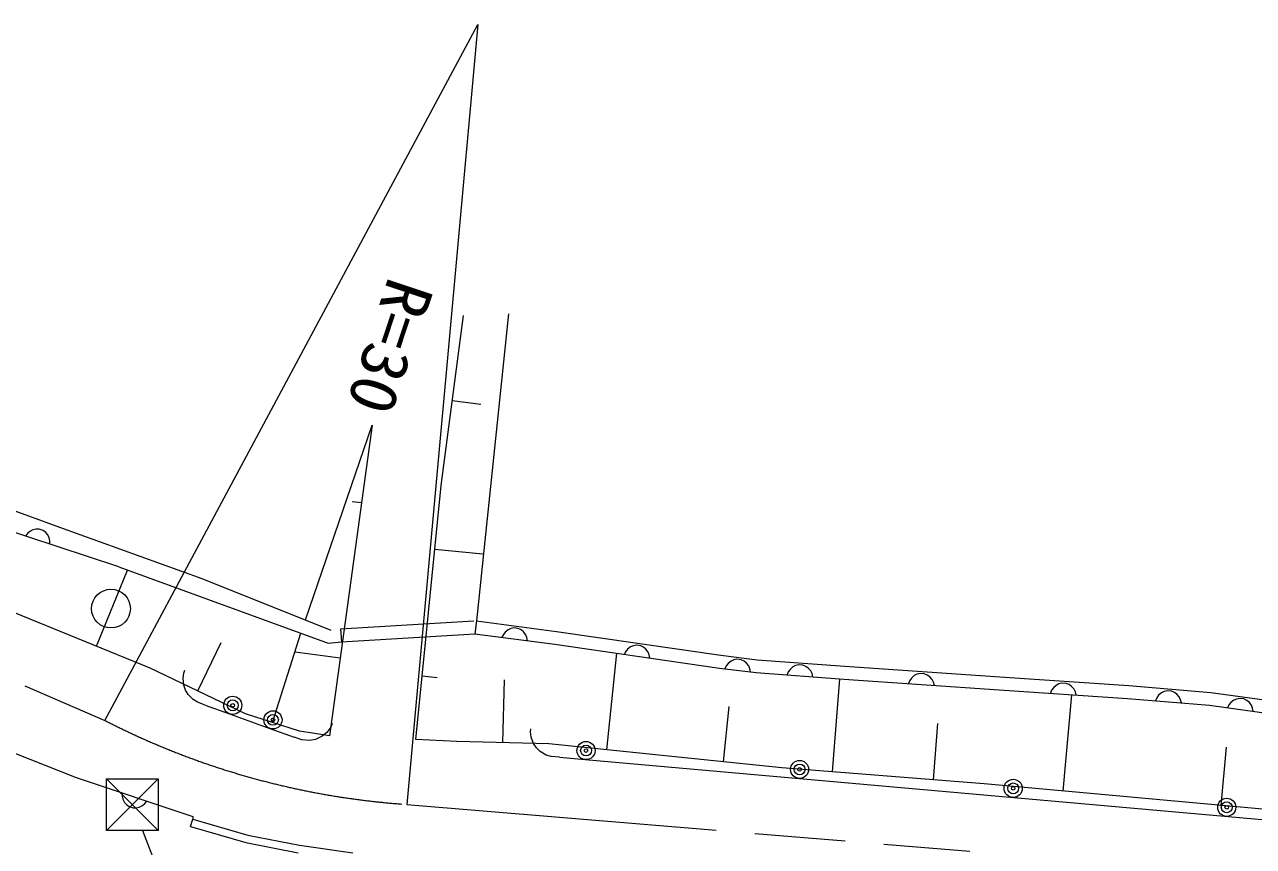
# Model space of a CAD drawing. Units: millimetres, scale not verified. Extents: x 40000 to 680000, y 20000 to 380000.
# Drawn here: x 116239 to 163716, y 278996 to 310763 of the extents above; entities that cross this region are included whole.
import ezdxf
from ezdxf.enums import TextEntityAlignment as Align

# ---------------------------------------------------------------- set-up
doc = ezdxf.new("R2010")
doc.units = ezdxf.units.MM
doc.header["$LTSCALE"] = 1000
doc.linetypes.add('CHAIN', pattern=[18.5, 12, -1.5, 3.5, -1.5])
for name, color, linetype, lineweight in [('M-BGD', 7, 'Continuous', 13), ('M-BMK', 2, 'CHAIN', 13), ('M-BMK-ROW', 30, 'Continuous', 13), ('M-STR-HTXT', 7, 'Continuous', 13)]:
    doc.layers.add(name, color=color, linetype=linetype, lineweight=lineweight)
doc.styles.add('ＭＳ ゴシック', font='')
doc.styles.get('ＭＳ ゴシック').set_extended_font_data('MS Gothic')

msp = doc.modelspace()

# ---------------------------------------------------------------- linework, layer by layer
at = {"layer": 'M-BGD'}
for p, q in [((134941, 299583), (133697, 287714)), ((132331, 292944), (133196, 299521)), ((132763, 296232), (133864, 296088)), ((127093, 287749), (129663, 295276)), ((129663, 295276), (128024, 283265)), ((110199, 294031), (117582, 291332)), ((131354, 283135), (132331, 292944)), ((129253, 292273), (128901, 292321)), ((119887, 289798), (113605, 291875)), ((116347, 291095), (116272, 290994)), ((116436, 291171), (116347, 291095)), ((116562, 291235), (116436, 291171)), ((116676, 291260), (116562, 291235)), ((116802, 291261), (116676, 291260)), ((116954, 291210), (116802, 291261)), ((117056, 291135), (116954, 291210)), ((117132, 291046), (117056, 291135)), ((117195, 290920), (117132, 291046)), ((117582, 291332), (123081, 289346)), ((117221, 290806), (117195, 290920)), ((117221, 290680), (117221, 290806)), ((132087, 290492), (133941, 290307)), ((119017, 286737), (120216, 289679)), ((119887, 289798), (127969, 286851)), ((121092, 285892), (112794, 289272)), ((123081, 289346), (128071, 287360)), ((128448, 287401), (133601, 287718)), ((133697, 287714), (133632, 287218)), ((133697, 287714), (136794, 287303)), ((128448, 287401), (128478, 286902)), ((134810, 287284), (134737, 287193)), ((134922, 287370), (134810, 287284)), ((135029, 287417), (134922, 287370)), ((135153, 287440), (135029, 287417)), ((135312, 287419), (135153, 287440)), ((135425, 287364), (135312, 287419)), ((135517, 287291), (135425, 287364)), ((135603, 287179), (135517, 287291)), ((136794, 287303), (143144, 286385)), ((122933, 285005), (123839, 286884)), ((125817, 283784), (126918, 287234)), ((127969, 286851), (128478, 286902)), ((128478, 286902), (133632, 287218)), ((133632, 287218), (136723, 286809)), ((134737, 287193), (134682, 287079)), ((135649, 287072), (135603, 287179)), ((135673, 286948), (135649, 287072)), ((136723, 286809), (143083, 285889)), ((139884, 286776), (139759, 286753)), ((140042, 286753), (139884, 286776)), ((128434, 286268), (126693, 286505)), ((138741, 282730), (139127, 286461)), ((139465, 286533), (139408, 286420)), ((139539, 286624), (139465, 286533)), ((139652, 286708), (139539, 286624)), ((139759, 286753), (139652, 286708)), ((140155, 286696), (140042, 286753)), ((140246, 286623), (140155, 286696)), ((140330, 286509), (140246, 286623)), ((140375, 286402), (140330, 286509)), ((140398, 286277), (140375, 286402)), ((143144, 286385), (144549, 286214)), ((124774, 284117), (121092, 285892)), ((143083, 285889), (144501, 285717)), ((143350, 285977), (143296, 285863)), ((143422, 286069), (143350, 285977)), ((143533, 286157), (143422, 286069)), ((143639, 286204), (143533, 286157)), ((143763, 286229), (143639, 286204)), ((143922, 286210), (143763, 286229)), ((144037, 286156), (143922, 286210)), ((144129, 286084), (144037, 286156)), ((144216, 285973), (144129, 286084)), ((144263, 285866), (144216, 285973)), ((144288, 285742), (144263, 285866)), ((144549, 286214), (147927, 285966)), ((145814, 285841), (145746, 285745)), ((145921, 285933), (145814, 285841)), ((146025, 285986), (145921, 285933)), ((146147, 286017), (146025, 285986)), ((146307, 286005), (146147, 286017)), ((146424, 285956), (146307, 286005)), ((146519, 285889), (146424, 285956)), ((146611, 285782), (146519, 285889)), ((147927, 285966), (153921, 285545)), ((122362, 285495), (122393, 285697)), ((122394, 285229), (122362, 285495)), ((122393, 285697), (122434, 285810)), ((131598, 285587), (132175, 285530)), ((134714, 283008), (134775, 285440)), ((144501, 285717), (147892, 285467)), ((145746, 285745), (145698, 285629)), ((146664, 285678), (146611, 285782)), ((146695, 285555), (146664, 285678)), ((147450, 281876), (147737, 285479)), ((147892, 285467), (153888, 285046)), ((150440, 285409), (150391, 285292)), ((150507, 285504), (150440, 285409)), ((150613, 285597), (150507, 285504)), ((150717, 285650), (150613, 285597)), ((150840, 285681), (150717, 285650)), ((150999, 285670), (150840, 285681)), ((151116, 285622), (150999, 285670)), ((151212, 285555), (151116, 285622)), ((151305, 285448), (151212, 285555)), ((151357, 285344), (151305, 285448)), ((151389, 285222), (151357, 285344)), ((153921, 285545), (158896, 285219)), ((122452, 285037), (122394, 285229)), ((122562, 284870), (122452, 285037)), ((122747, 284676), (122562, 284870)), ((153888, 285046), (158853, 284720)), ((155920, 285033), (155872, 284916)), ((155986, 285129), (155920, 285033)), ((156092, 285222), (155986, 285129)), ((156196, 285275), (156092, 285222)), ((156319, 285307), (156196, 285275)), ((156478, 285297), (156319, 285307)), ((156361, 281133), (156700, 284862)), ((156595, 285249), (156478, 285297)), ((156691, 285183), (156595, 285249)), ((156784, 285077), (156691, 285183)), ((156838, 284973), (156784, 285077)), ((156870, 284850), (156838, 284973)), ((158896, 285219), (162069, 284949)), ((160162, 284930), (160054, 284839)), ((160267, 284982), (160162, 284930)), ((160390, 285011), (160267, 284982)), ((160549, 284998), (160390, 285011)), ((160665, 284948), (160549, 284998)), ((160760, 284880), (160665, 284948)), ((160851, 284772), (160760, 284880)), ((162069, 284949), (164430, 284628)), ((122921, 284570), (122747, 284676)), ((123222, 284461), (122921, 284570)), ((123222, 284461), (124162, 284121)), ((143245, 282265), (143466, 284400)), ((158853, 284720), (162014, 284452)), ((159986, 284745), (159936, 284628)), ((160054, 284839), (159986, 284745)), ((160902, 284667), (160851, 284772)), ((160932, 284544), (160902, 284667)), ((162014, 284452), (164409, 284126)), ((162772, 284470), (162716, 284357)), ((162845, 284561), (162772, 284470)), ((162958, 284647), (162845, 284561)), ((163065, 284693), (162958, 284647)), ((163189, 284716), (163065, 284693)), ((163348, 284695), (163189, 284716)), ((163461, 284639), (163348, 284695)), ((163552, 284566), (163461, 284639)), ((163638, 284453), (163552, 284566)), ((163684, 284346), (163638, 284453)), ((111892, 284154), (118226, 281662)), ((124162, 284121), (125716, 283559)), ((126860, 283452), (124774, 284117)), ((163707, 284222), (163684, 284346)), ((125716, 283559), (126656, 283219)), ((128024, 283265), (126860, 283452)), ((128070, 283601), (127913, 283402)), ((128125, 283751), (128070, 283601)), ((135786, 283426), (135797, 283545)), ((151355, 281566), (151529, 283748)), ((126957, 283110), (126656, 283219)), ((127248, 283090), (126957, 283110)), ((127476, 283135), (127248, 283090)), ((127733, 283255), (127476, 283135)), ((127913, 283402), (127733, 283255)), ((132939, 283052), (131354, 283135)), ((136489, 282963), (132939, 283052)), ((135808, 283223), (135786, 283426)), ((135906, 282973), (135808, 283223)), ((136012, 282803), (135906, 282973)), ((145497, 282032), (136489, 282963)), ((136161, 282670), (136012, 282803)), ((136389, 282529), (136161, 282670)), ((136585, 282471), (136389, 282529)), ((162469, 280578), (162674, 282838)), ((136904, 282443), (136585, 282471)), ((136904, 282443), (137900, 282355)), ((137900, 282355), (170906, 279429)), ((153308, 281410), (145497, 282032)), ((118226, 281662), (122743, 280156)), ((120010, 281067), (120010, 280941)), ((165522, 280301), (153308, 281410)), ((120010, 280941), (120035, 280827)), ((120035, 280827), (120099, 280700)), ((120099, 280700), (120175, 280612)), ((120175, 280612), (120276, 280536)), ((120794, 280574), (120883, 280650)), ((120883, 280650), (120959, 280751)), ((120276, 280536), (120428, 280485)), ((120428, 280485), (120554, 280485)), ((120554, 280485), (120668, 280511)), ((120668, 280511), (120794, 280574)), ((122743, 280156), (122739, 280054)), ((122654, 279766), (122739, 280054)), ((122655, 279766), (124793, 279144)), ((122739, 280054), (124864, 279436)), ((124864, 279436), (126864, 279047)), ((124793, 279144), (126813, 278751)), ((126864, 279047), (128920, 278745))]:
    msp.add_line(p, q, dxfattribs=at)
for centre, radius in [((119576, 288189), 750), ((124281, 284450), 350), ((124281, 284450), 210), ((124281, 284450), 70), ((125835, 283888), 350), ((125835, 283888), 210), ((125835, 283888), 70), ((137931, 282703), 350), ((137931, 282703), 210), ((137931, 282703), 70), ((146182, 281972), 350), ((146182, 281972), 210), ((146182, 281972), 70), ((154434, 281241), 350), ((154434, 281241), 210), ((154434, 281241), 70), ((162685, 280509), 350), ((162685, 280509), 210), ((162685, 280509), 70)]:
    msp.add_circle(centre, radius, dxfattribs=at)
at = {"layer": 'M-BMK'}
for p, q in [((69945, 305351), (119337, 283868)), ((131002, 280621), (152762, 278809))]:
    msp.add_line(p, q, dxfattribs=at)
msp.add_arc((133049, 310551), 30000, 242.8024, 266.0884, dxfattribs=at)
at = {"layer": 'M-BMK-ROW'}
for p, q in [((119405, 279607), (119405, 281607)), ((119405, 281607), (121405, 281607)), ((119405, 279607), (121405, 281607)), ((119405, 281607), (121405, 279607)), ((121405, 281607), (121405, 279607)), ((121405, 279607), (119405, 279607)), ((120792, 279607), (123617, 272298))]:
    msp.add_line(p, q, dxfattribs=at)
at = {"layer": 'M-STR-HTXT'}
for p, q in [((119337, 283868), (133754, 310763)), ((133754, 310763), (131002, 280621))]:
    msp.add_line(p, q, dxfattribs=at)

# ---------------------------------------------------------------- texts
at = {"layer": 'M-STR-HTXT', "style": 'ＭＳ ゴシック', "width": 1.05}
msp.add_text('R=30', height=1833, rotation=251.6, dxfattribs=at).set_placement((129801, 301258), align=Align.BOTTOM_LEFT)

doc.saveas('drawing.dxf')
